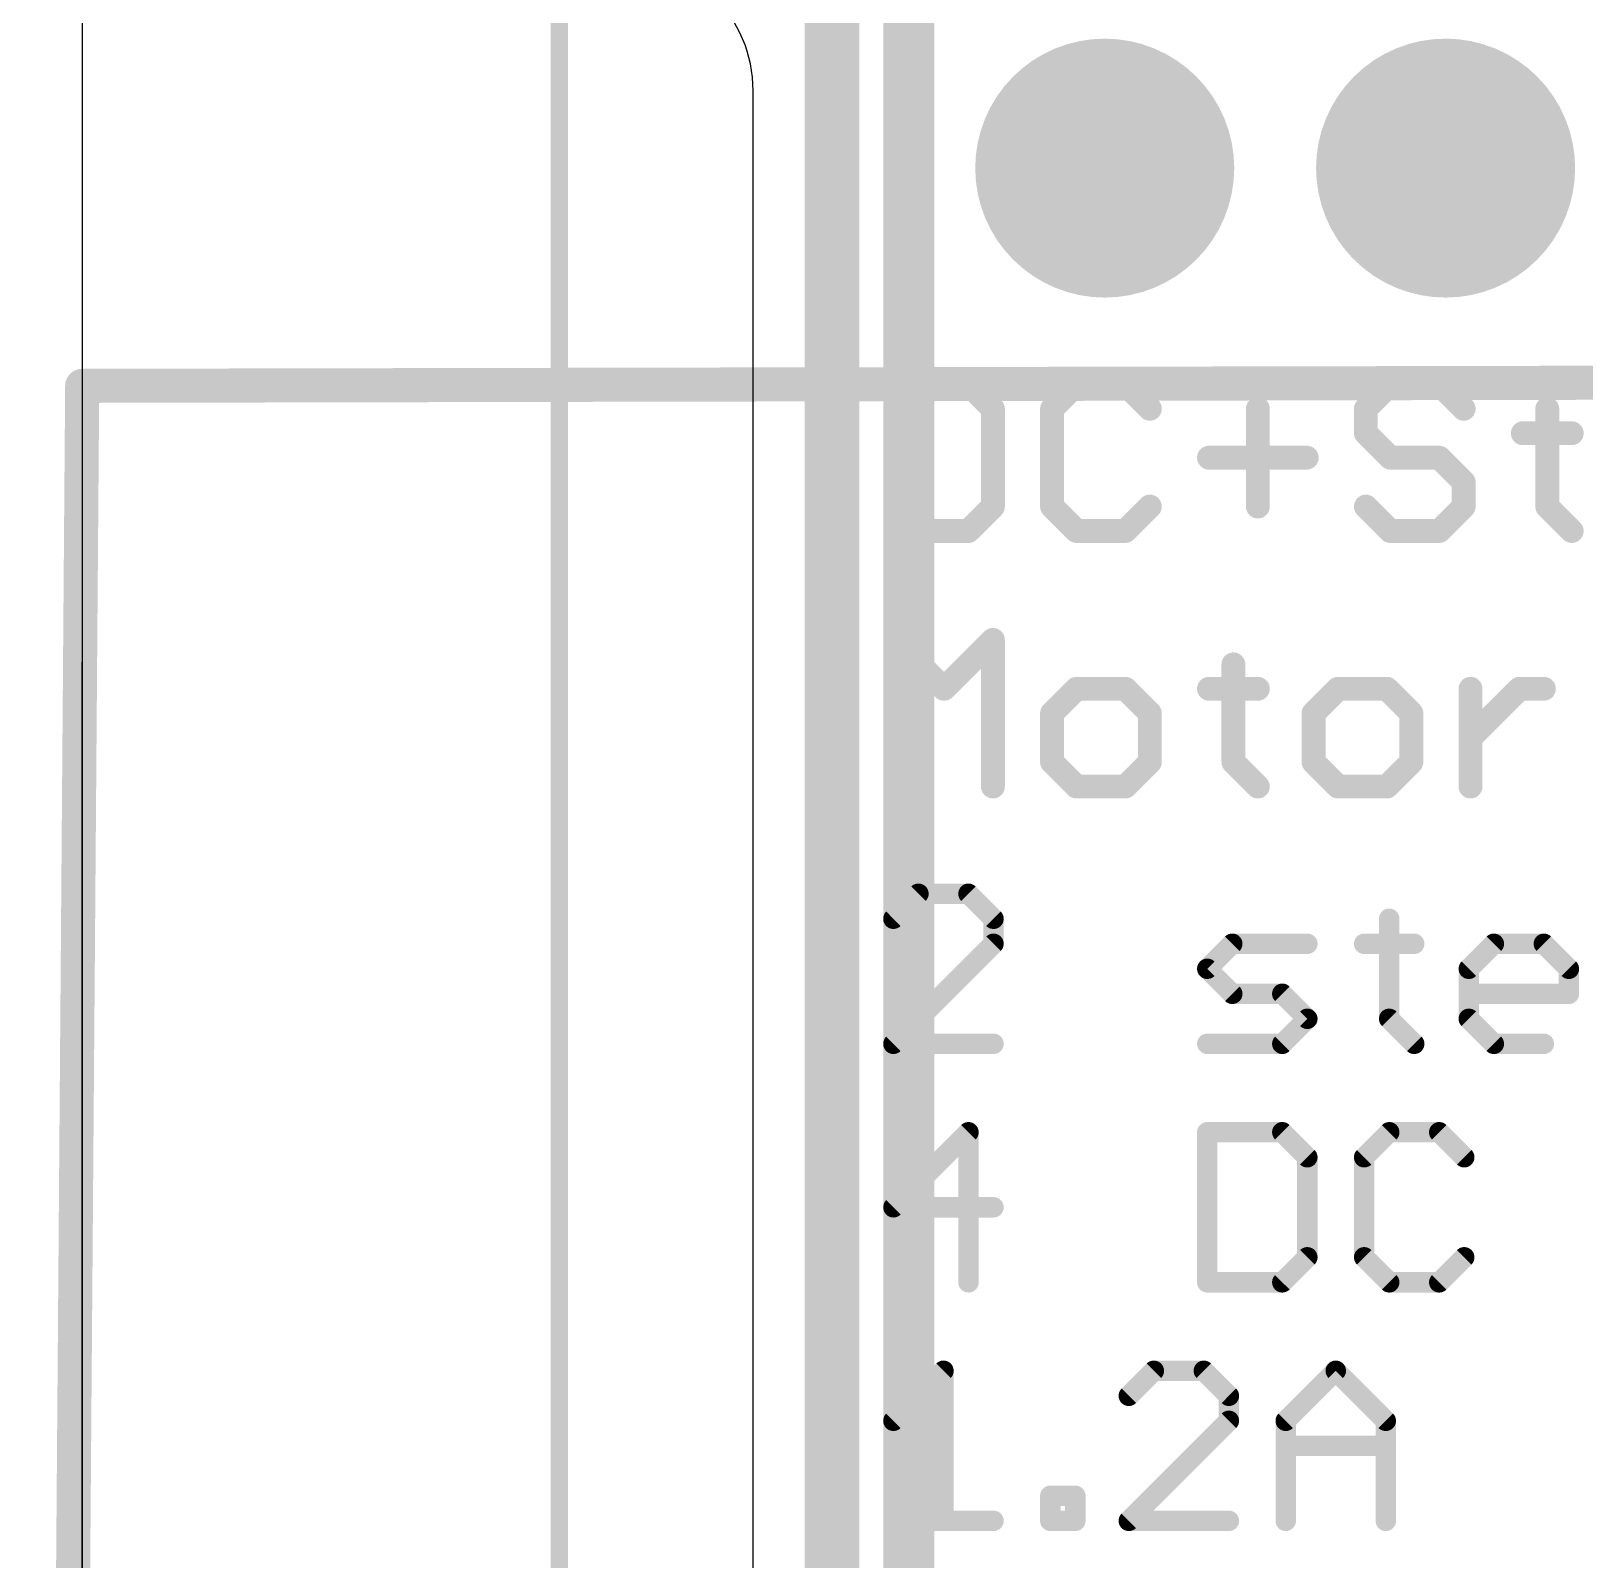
# Model space of a CAD drawing. Extents: x -5.3 to 82.2, y -21.4 to 68.5.
# Drawn here: x -0.38 to 11.2, y 23.28 to 34.68 of the extents above; entities that cross this region are included whole.
import ezdxf

# ---------------------------------------------------------------- set-up
doc = ezdxf.new("R2010")
doc.units = 0
for name, color, linetype in [('1', 12, 'CONTINUOUS'), ('16', 132, 'CONTINUOUS'), ('18', 110, 'CONTINUOUS'), ('20', 40, 'CONTINUOUS'), ('21', 40, 'CONTINUOUS'), ('47', 253, 'CONTINUOUS')]:
    doc.layers.add(name, color=color, linetype=linetype)

# ---------------------------------------------------------------- blocks, each defined once
blk = doc.blocks.new('ROUNDV')
at = {"const_width": 0.5}
blk.add_lwpolyline([(0, -0.25, 1), (0, 0.25, 1), (0, -0.25)], format="xyb", dxfattribs=at)

msp = doc.modelspace()

# ---------------------------------------------------------------- linework, layer by layer
at = {"layer": '1', "const_width": 0.254}
msp.add_lwpolyline([(6.096, 40.5348), (6.096, 19.939)], dxfattribs=at)
at = {"layer": '16'}
for points, const_width in [([(6.223, 20.2982), (6.223, 35.5382)], 0.254), ([(5.588, 35.179), (5.588, 19.1552)], 0.4064), ([(0, 32.032), (62.397, 32.159)], 0.254), ([(-0.254, -1.143), (0, 32.032)], 0.254)]:
    msp.add_lwpolyline(points, dxfattribs=dict(at, const_width=const_width))
at = {"layer": '16', "const_width": 0.127}
for points in [[(0.0635, 32.0315, 1), (-0.0635, 32.0325)], [(-0.0001, 32.0955, 1), (0.0001, 31.9685)]]:
    msp.add_lwpolyline(points, format="xyb", dxfattribs=at)
at = {"layer": '20'}
for p, q in [((0, 52.23), (0, 1.73)), ((5, 19.23), (5, 34.23)), ((0, 10.922), (0, 29.972))]:
    msp.add_line(p, q, dxfattribs=at)
msp.add_arc((4, 34.23), 1, 0, 90, dxfattribs=at)
at = {"layer": '21'}
for points, const_width in [([(6.1024, 32.043, 1), (6.0134, 32.043)], 0.0889), ([(6.0579, 32.0875, 1), (6.0579, 31.9986)], 0.0889), ([(6.6359, 32.0745, 1), (6.573, 32.0116)], 0.0889), ([(6.6045, 31.9986, 1), (6.6045, 32.0875)], 0.0889), ([(7.4095, 32.0875, 1), (7.4095, 31.9986)], 0.0889), ([(7.4409, 32.0116, 1), (7.3781, 32.0745)], 0.0889), ([(7.8053, 32.0745, 1), (7.7424, 32.0116)], 0.0889), ([(7.7739, 31.9986, 1), (7.7739, 32.0875)], 0.0889), ([(9.7483, 32.0875, 1), (9.7483, 31.9986)], 0.0889), ([(9.7797, 32.0116, 1), (9.7168, 32.0745)], 0.0889), ([(10.1441, 32.0745, 1), (10.0812, 32.0116)], 0.0889), ([(10.1127, 31.9986, 1), (10.1127, 32.0875)], 0.0889), ([(6.8311, 31.8608, 1), (6.7422, 31.8608)], 0.0889), ([(6.7552, 31.8294, 1), (6.8181, 31.8923)], 0.0889), ([(7.2717, 31.8608, 1), (7.1828, 31.8608)], 0.0889), ([(7.1959, 31.8923, 1), (7.2587, 31.8294)], 0.0889), ([(7.9246, 31.8294, 1), (7.9875, 31.8923)], 0.0889), ([(8.8055, 31.8608, 1), (8.7166, 31.8608)], 0.0889), ([(9.6105, 31.8608, 1), (9.5216, 31.8608)], 0.0889), ([(9.5347, 31.8923, 1), (9.5975, 31.8294)], 0.0889), ([(10.2634, 31.8294, 1), (10.3263, 31.8923)], 0.0889), ([(10.9621, 31.8608, 1), (10.8732, 31.8608)], 0.0889), ([(9.5975, 31.7101, 1), (9.5347, 31.6472)], 0.0889), ([(10.7355, 31.7231, 1), (10.7355, 31.6342)], 0.0889), ([(11.0999, 31.6342, 1), (11.0999, 31.7231)], 0.0889), ([(9.5216, 31.6787, 1), (9.6105, 31.6787)], 0.0889), ([(8.3967, 31.5409, 1), (8.3967, 31.452)], 0.0889), ([(9.1254, 31.452, 1), (9.1254, 31.5409)], 0.0889), ([(9.7483, 31.5409, 1), (9.7483, 31.452)], 0.0889), ([(9.7168, 31.465, 1), (9.7797, 31.5279)], 0.0889), ([(10.1441, 31.5279, 1), (10.0812, 31.465)], 0.0889), ([(10.1127, 31.452, 1), (10.1127, 31.5409)], 0.0889), ([(10.3393, 31.3143, 1), (10.2504, 31.3143)], 0.0889), ([(10.2634, 31.2828, 1), (10.3263, 31.3457)], 0.0889), ([(6.7422, 31.1321, 1), (6.8311, 31.1321)], 0.0889), ([(6.8181, 31.1007, 1), (6.7552, 31.1635)], 0.0889), ([(7.1828, 31.1321, 1), (7.2717, 31.1321)], 0.0889), ([(7.2587, 31.1635, 1), (7.1959, 31.1007)], 0.0889), ([(7.9875, 31.1007, 1), (7.9246, 31.1635)], 0.0889), ([(8.7166, 31.1321, 1), (8.8055, 31.1321)], 0.0889), ([(9.5975, 31.1635, 1), (9.5347, 31.1007)], 0.0889), ([(10.2504, 31.1321, 1), (10.3393, 31.1321)], 0.0889), ([(10.3263, 31.1007, 1), (10.2634, 31.1635)], 0.0889), ([(10.9491, 31.1635, 1), (10.8862, 31.1007)], 0.0889), ([(10.8732, 31.1321, 1), (10.9621, 31.1321)], 0.0889), ([(6.0579, 30.9944, 1), (6.0579, 30.9055)], 0.0889), ([(6.6045, 30.9055, 1), (6.6045, 30.9944)], 0.0889), ([(7.4095, 30.9944, 1), (7.4095, 30.9055)], 0.0889), ([(7.7739, 30.9055, 1), (7.7739, 30.9944)], 0.0889), ([(9.7483, 30.9944, 1), (9.7483, 30.9055)], 0.0889), ([(10.1127, 30.9055, 1), (10.1127, 30.9944)], 0.0889), ([(6.0134, 30.9499, 1), (6.1024, 30.9499)], 0.0889), ([(6.573, 30.9813, 1), (6.6359, 30.9185)], 0.0889), ([(7.3781, 30.9185, 1), (7.4409, 30.9813)], 0.0889), ([(7.7424, 30.9813, 1), (7.8053, 30.9185)], 0.0889), ([(9.7168, 30.9185, 1), (9.7797, 30.9813)], 0.0889), ([(10.0812, 30.9813, 1), (10.1441, 30.9185)], 0.0889), ([(11.0684, 30.9185, 1), (11.1313, 30.9813)], 0.0889), ([(6.1024, 30.138, 1), (6.0134, 30.138)], 0.0889), ([(6.0893, 30.1695, 1), (6.0265, 30.1066)], 0.0889), ([(6.8311, 30.138, 1), (6.7422, 30.138)], 0.0889), ([(6.8181, 30.1066, 1), (6.7552, 30.1695)], 0.0889), ([(8.6233, 29.9558, 1), (8.5344, 29.9558)], 0.0889), ([(6.3908, 29.8051, 1), (6.4537, 29.7422)], 0.0889), ([(6.3908, 29.7422, 1), (6.4537, 29.8051)], 0.0889), ([(7.4095, 29.8181, 1), (7.4095, 29.7292)], 0.0889), ([(7.4409, 29.7422, 1), (7.3781, 29.8051)], 0.0889), ([(7.8053, 29.8051, 1), (7.7424, 29.7422)], 0.0889), ([(7.7739, 29.7292, 1), (7.7739, 29.8181)], 0.0889), ([(8.3967, 29.8181, 1), (8.3967, 29.7292)], 0.0889), ([(8.7611, 29.7292, 1), (8.7611, 29.8181)], 0.0889), ([(9.3585, 29.8181, 1), (9.3585, 29.7292)], 0.0889), ([(9.3899, 29.7422, 1), (9.327, 29.8051)], 0.0889), ([(9.7543, 29.8051, 1), (9.6914, 29.7422)], 0.0889), ([(9.7229, 29.7292, 1), (9.7229, 29.8181)], 0.0889), ([(10.3901, 29.7737, 1), (10.3012, 29.7737)], 0.0889), ([(10.7101, 29.8181, 1), (10.7101, 29.7292)], 0.0889), ([(10.7415, 29.7422, 1), (10.6786, 29.8051)], 0.0889), ([(10.8923, 29.7292, 1), (10.8923, 29.8181)], 0.0889), ([(7.2717, 29.5915, 1), (7.1828, 29.5915)], 0.0889), ([(7.1959, 29.6229, 1), (7.2587, 29.56)], 0.0889), ([(8.0005, 29.5915, 1), (7.9116, 29.5915)], 0.0889), ([(7.9246, 29.56, 1), (7.9875, 29.6229)], 0.0889), ([(9.2207, 29.5915, 1), (9.1318, 29.5915)], 0.0889), ([(9.1449, 29.6229, 1), (9.2077, 29.56)], 0.0889), ([(9.9495, 29.5915, 1), (9.8606, 29.5915)], 0.0889), ([(9.8736, 29.56, 1), (9.9365, 29.6229)], 0.0889), ([(10.3143, 29.4407, 1), (10.3771, 29.3778)], 0.0889), ([(7.2587, 29.2585, 1), (7.1959, 29.1957)], 0.0889), ([(7.9875, 29.1957, 1), (7.9246, 29.2585)], 0.0889), ([(8.6103, 29.2585, 1), (8.5475, 29.1957)], 0.0889), ([(9.2077, 29.2585, 1), (9.1449, 29.1957)], 0.0889), ([(9.9365, 29.1957, 1), (9.8736, 29.2585)], 0.0889), ([(7.1828, 29.2271, 1), (7.2717, 29.2271)], 0.0889), ([(7.9116, 29.2271, 1), (8.0005, 29.2271)], 0.0889), ([(8.5344, 29.2271, 1), (8.6233, 29.2271)], 0.0889), ([(9.1318, 29.2271, 1), (9.2207, 29.2271)], 0.0889), ([(9.8606, 29.2271, 1), (9.9495, 29.2271)], 0.0889), ([(6.0134, 29.0449, 1), (6.1024, 29.0449)], 0.0889), ([(6.7422, 29.0449, 1), (6.8311, 29.0449)], 0.0889), ([(7.4095, 29.0894, 1), (7.4095, 29.0005)], 0.0889), ([(7.3781, 29.0135, 1), (7.4409, 29.0763)], 0.0889), ([(7.7424, 29.0763, 1), (7.8053, 29.0135)], 0.0889), ([(7.7739, 29.0005, 1), (7.7739, 29.0894)], 0.0889), ([(8.7296, 29.0135, 1), (8.7925, 29.0763)], 0.0889), ([(9.3585, 29.0894, 1), (9.3585, 29.0005)], 0.0889), ([(9.327, 29.0135, 1), (9.3899, 29.0763)], 0.0889), ([(9.6914, 29.0763, 1), (9.7543, 29.0135)], 0.0889), ([(9.7229, 29.0005, 1), (9.7229, 29.0894)], 0.0889), ([(10.3012, 29.0449, 1), (10.3901, 29.0449)], 0.0889), ([(6.2316, 28.2839, 1), (6.2316, 28.2077)], 0.0762), ([(6.2586, 28.2188, 1), (6.2047, 28.2727)], 0.0762), ([(6.6314, 28.2727, 1), (6.5775, 28.2188)], 0.0762), ([(6.6045, 28.2077, 1), (6.6045, 28.2839)], 0.0762), ([(6.0183, 28.0863, 1), (6.0721, 28.0324)], 0.0762), ([(6.829, 28.0593, 1), (6.7528, 28.0593)], 0.0762), ([(6.764, 28.0324, 1), (6.8178, 28.0863)], 0.0762), ([(9.7779, 28.0593, 1), (9.7017, 28.0593)], 0.0762), ([(6.7528, 27.8729, 1), (6.829, 27.8729)], 0.0762), ([(6.8178, 27.846, 1), (6.764, 27.8998)], 0.0762), ([(8.5704, 27.911, 1), (8.5704, 27.8348)], 0.0762), ([(8.5974, 27.846, 1), (8.5435, 27.8998)], 0.0762), ([(9.1297, 27.8348, 1), (9.1297, 27.911)], 0.0762), ([(9.5534, 27.911, 1), (9.5534, 27.8348)], 0.0762), ([(9.9262, 27.8348, 1), (9.9262, 27.911)], 0.0762), ([(10.5194, 27.911, 1), (10.5194, 27.8348)], 0.0762), ([(10.5464, 27.846, 1), (10.4925, 27.8998)], 0.0762), ([(10.9192, 27.8998, 1), (10.8653, 27.846)], 0.0762), ([(10.8923, 27.8348, 1), (10.8923, 27.911)], 0.0762), ([(8.4109, 27.7134, 1), (8.3571, 27.6595)], 0.0762), ([(8.3571, 27.7134, 1), (8.4109, 27.6595)], 0.0762), ([(10.306, 27.7134, 1), (10.3599, 27.6595)], 0.0762), ([(10.3711, 27.6865, 1), (10.2949, 27.6865)], 0.0762), ([(11.1168, 27.6865, 1), (11.0406, 27.6865)], 0.0762), ([(11.0517, 27.6595, 1), (11.1056, 27.7134)], 0.0762), ([(8.5704, 27.5382, 1), (8.5704, 27.462)], 0.0762), ([(8.5435, 27.4731, 1), (8.5974, 27.527)], 0.0762), ([(8.9702, 27.527, 1), (8.9163, 27.4731)], 0.0762), ([(8.9433, 27.462, 1), (8.9433, 27.5382)], 0.0762), ([(10.333, 27.5382, 1), (10.333, 27.462)], 0.0762), ([(11.0787, 27.462, 1), (11.0787, 27.5382)], 0.0762), ([(11.0406, 27.5001, 1), (11.1168, 27.5001)], 0.0762), ([(9.1566, 27.2867, 1), (9.1028, 27.3406)], 0.0762), ([(9.1028, 27.2867, 1), (9.1566, 27.3406)], 0.0762), ([(9.7668, 27.3406, 1), (9.7129, 27.2867)], 0.0762), ([(9.7017, 27.3136, 1), (9.7779, 27.3136)], 0.0762), ([(10.3599, 27.3406, 1), (10.306, 27.2867)], 0.0762), ([(10.2949, 27.3136, 1), (10.3711, 27.3136)], 0.0762), ([(6.0452, 27.1653, 1), (6.0452, 27.0891)], 0.0762), ([(6.0183, 27.1541, 1), (6.0721, 27.1003)], 0.0762), ([(6.7909, 27.0891, 1), (6.7909, 27.1653)], 0.0762), ([(8.384, 27.1653, 1), (8.384, 27.0891)], 0.0762), ([(8.9163, 27.1541, 1), (8.9702, 27.1003)], 0.0762), ([(8.9433, 27.0891, 1), (8.9433, 27.1653)], 0.0762), ([(9.8993, 27.1003, 1), (9.9532, 27.1541)], 0.0762), ([(10.5194, 27.1653, 1), (10.5194, 27.0891)], 0.0762), ([(10.4925, 27.1003, 1), (10.5464, 27.1541)], 0.0762), ([(10.8923, 27.0891, 1), (10.8923, 27.1653)], 0.0762), ([(6.6426, 26.4678, 1), (6.5664, 26.4678)], 0.0762), ([(6.6314, 26.4408, 1), (6.5775, 26.4947)], 0.0762), ([(8.4221, 26.4678, 1), (8.3459, 26.4678)], 0.0762), ([(8.384, 26.5059, 1), (8.384, 26.4297)], 0.0762), ([(8.9702, 26.4947, 1), (8.9163, 26.4408)], 0.0762), ([(8.9433, 26.4297, 1), (8.9433, 26.5059)], 0.0762), ([(9.7398, 26.5059, 1), (9.7398, 26.4297)], 0.0762), ([(9.7668, 26.4408, 1), (9.7129, 26.4947)], 0.0762), ([(10.1396, 26.4947, 1), (10.0857, 26.4408)], 0.0762), ([(10.1127, 26.4297, 1), (10.1127, 26.5059)], 0.0762), ([(9.1678, 26.2813, 1), (9.0916, 26.2813)], 0.0762), ([(9.1028, 26.2544, 1), (9.1566, 26.3083)], 0.0762), ([(9.5264, 26.3083, 1), (9.5803, 26.2544)], 0.0762), ([(9.5915, 26.2813, 1), (9.5153, 26.2813)], 0.0762), ([(10.2722, 26.2544, 1), (10.326, 26.3083)], 0.0762), ([(6.0452, 25.9466, 1), (6.0452, 25.8704)], 0.0762), ([(6.0183, 25.9354, 1), (6.0721, 25.8815)], 0.0762), ([(6.7909, 25.8704, 1), (6.7909, 25.9466)], 0.0762), ([(9.1566, 25.5087, 1), (9.1028, 25.5626)], 0.0762), ([(9.5803, 25.5626, 1), (9.5264, 25.5087)], 0.0762), ([(10.326, 25.5087, 1), (10.2722, 25.5626)], 0.0762), ([(9.0916, 25.5356, 1), (9.1678, 25.5356)], 0.0762), ([(9.5153, 25.5356, 1), (9.5915, 25.5356)], 0.0762), ([(6.5664, 25.3492, 1), (6.6426, 25.3492)], 0.0762), ([(8.384, 25.3873, 1), (8.384, 25.3111)], 0.0762), ([(8.3459, 25.3492, 1), (8.4221, 25.3492)], 0.0762), ([(8.9163, 25.3761, 1), (8.9702, 25.3223)], 0.0762), ([(8.9433, 25.3111, 1), (8.9433, 25.3873)], 0.0762), ([(9.7398, 25.3873, 1), (9.7398, 25.3111)], 0.0762), ([(9.7129, 25.3223, 1), (9.7668, 25.3761)], 0.0762), ([(10.0857, 25.3761, 1), (10.1396, 25.3223)], 0.0762), ([(10.1127, 25.3111, 1), (10.1127, 25.3873)], 0.0762), ([(6.4562, 24.6898, 1), (6.38, 24.6898)], 0.0762), ([(6.445, 24.6628, 1), (6.3911, 24.7167)], 0.0762), ([(7.9857, 24.7279, 1), (7.9857, 24.6517)], 0.0762), ([(8.0127, 24.6628, 1), (7.9588, 24.7167)], 0.0762), ([(8.3855, 24.7167, 1), (8.3316, 24.6628)], 0.0762), ([(8.3586, 24.6517, 1), (8.3586, 24.7279)], 0.0762), ([(9.3685, 24.7167, 1), (9.3146, 24.6628)], 0.0762), ([(9.3685, 24.6628, 1), (9.3146, 24.7167)], 0.0762), ([(7.7724, 24.5303, 1), (7.8262, 24.4764)], 0.0762), ([(8.5831, 24.5033, 1), (8.5069, 24.5033)], 0.0762), ([(8.5181, 24.4764, 1), (8.5719, 24.5303)], 0.0762), ([(6.0183, 24.3438, 1), (6.0721, 24.29)], 0.0762), ([(8.5069, 24.3169, 1), (8.5831, 24.3169)], 0.0762), ([(8.5719, 24.29, 1), (8.5181, 24.3438)], 0.0762), ([(9.0068, 24.3169, 1), (8.9306, 24.3169)], 0.0762), ([(8.9417, 24.3438, 1), (8.9956, 24.29)], 0.0762), ([(9.7525, 24.3169, 1), (9.6763, 24.3169)], 0.0762), ([(9.6875, 24.29, 1), (9.7413, 24.3438)], 0.0762), ([(8.9687, 24.1686, 1), (8.9687, 24.0924)], 0.0762), ([(9.7144, 24.0924, 1), (9.7144, 24.1686)], 0.0762), ([(7.2527, 23.7576, 1), (7.1765, 23.7576)], 0.0762), ([(7.2146, 23.7957, 1), (7.2146, 23.7195)], 0.0762), ([(7.4391, 23.7576, 1), (7.3629, 23.7576)], 0.0762), ([(7.401, 23.7195, 1), (7.401, 23.7957)], 0.0762), ([(6.0452, 23.6093, 1), (6.0452, 23.5331)], 0.0762), ([(6.7909, 23.5331, 1), (6.7909, 23.6093)], 0.0762), ([(7.2146, 23.6093, 1), (7.2146, 23.5331)], 0.0762), ([(7.401, 23.5331, 1), (7.401, 23.6093)], 0.0762), ([(7.7993, 23.6093, 1), (7.7993, 23.5331)], 0.0762), ([(7.7724, 23.5981, 1), (7.8262, 23.5443)], 0.0762), ([(8.545, 23.5331, 1), (8.545, 23.6093)], 0.0762), ([(6.38, 23.5712, 1), (6.4562, 23.5712)], 0.0762), ([(7.1765, 23.5712, 1), (7.2527, 23.5712)], 0.0762), ([(7.3629, 23.5712, 1), (7.4391, 23.5712)], 0.0762), ([(8.9306, 23.5712, 1), (9.0068, 23.5712)], 0.0762), ([(9.6763, 23.5712, 1), (9.7525, 23.5712)], 0.0762)]:
    msp.add_lwpolyline(points, format="xyb", dxfattribs=dict(at, const_width=const_width))
for points, const_width in [([(6.0579, 32.043), (6.0579, 30.9499)], 0.1778), ([(6.6045, 32.043), (6.0579, 32.043)], 0.1778), ([(6.7867, 31.8608), (6.6045, 32.043)], 0.1778), ([(7.4095, 32.043), (7.2273, 31.8608)], 0.1778), ([(7.7739, 32.043), (7.4095, 32.043)], 0.1778), ([(7.9561, 31.8608), (7.7739, 32.043)], 0.1778), ([(9.7483, 32.043), (9.5661, 31.8608)], 0.1778), ([(10.1127, 32.043), (9.7483, 32.043)], 0.1778), ([(10.2948, 31.8608), (10.1127, 32.043)], 0.1778), ([(6.7867, 31.1321), (6.7867, 31.8608)], 0.1778), ([(7.2273, 31.8608), (7.2273, 31.1321)], 0.1778), ([(8.7611, 31.8608), (8.7611, 31.1321)], 0.1778), ([(9.5661, 31.8608), (9.5661, 31.6787)], 0.1778), ([(10.9177, 31.8608), (10.9177, 31.1321)], 0.1778), ([(9.5661, 31.6787), (9.7483, 31.4965)], 0.1778), ([(10.7355, 31.6787), (11.0999, 31.6787)], 0.1778), ([(8.3967, 31.4965), (9.1254, 31.4965)], 0.1778), ([(9.7483, 31.4965), (10.1127, 31.4965)], 0.1778), ([(10.1127, 31.4965), (10.2948, 31.3143)], 0.1778), ([(10.2948, 31.3143), (10.2948, 31.1321)], 0.1778), ([(6.6045, 30.9499), (6.7867, 31.1321)], 0.1778), ([(7.2273, 31.1321), (7.4095, 30.9499)], 0.1778), ([(7.7739, 30.9499), (7.9561, 31.1321)], 0.1778), ([(9.7483, 30.9499), (9.5661, 31.1321)], 0.1778), ([(10.2948, 31.1321), (10.1127, 30.9499)], 0.1778), ([(10.9177, 31.1321), (11.0999, 30.9499)], 0.1778), ([(6.0579, 30.9499), (6.6045, 30.9499)], 0.1778), ([(7.4095, 30.9499), (7.7739, 30.9499)], 0.1778), ([(10.1127, 30.9499), (9.7483, 30.9499)], 0.1778), ([(6.0579, 29.0449), (6.0579, 30.138)], 0.1778), ([(6.0579, 30.138), (6.4223, 29.7737)], 0.1778), ([(6.4223, 29.7737), (6.7867, 30.138)], 0.1778), ([(6.7867, 30.138), (6.7867, 29.0449)], 0.1778), ([(8.5789, 29.9558), (8.5789, 29.2271)], 0.1778), ([(7.4095, 29.7737), (7.2273, 29.5915)], 0.1778), ([(7.7739, 29.7737), (7.4095, 29.7737)], 0.1778), ([(7.9561, 29.5915), (7.7739, 29.7737)], 0.1778), ([(8.3967, 29.7737), (8.7611, 29.7737)], 0.1778), ([(9.3585, 29.7737), (9.1763, 29.5915)], 0.1778), ([(9.7229, 29.7737), (9.3585, 29.7737)], 0.1778), ([(9.905, 29.5915), (9.7229, 29.7737)], 0.1778), ([(10.3457, 29.0449), (10.3457, 29.7737)], 0.1778), ([(10.3457, 29.4093), (10.7101, 29.7737)], 0.1778), ([(10.7101, 29.7737), (10.8923, 29.7737)], 0.1778), ([(7.2273, 29.5915), (7.2273, 29.2271)], 0.1778), ([(7.9561, 29.2271), (7.9561, 29.5915)], 0.1778), ([(9.1763, 29.5915), (9.1763, 29.2271)], 0.1778), ([(9.905, 29.2271), (9.905, 29.5915)], 0.1778), ([(7.2273, 29.2271), (7.4095, 29.0449)], 0.1778), ([(7.7739, 29.0449), (7.9561, 29.2271)], 0.1778), ([(8.5789, 29.2271), (8.7611, 29.0449)], 0.1778), ([(9.1763, 29.2271), (9.3585, 29.0449)], 0.1778), ([(9.7229, 29.0449), (9.905, 29.2271)], 0.1778), ([(7.4095, 29.0449), (7.7739, 29.0449)], 0.1778), ([(9.3585, 29.0449), (9.7229, 29.0449)], 0.1778), ([(6.2316, 28.2458), (6.0452, 28.0593)], 0.1524), ([(6.6045, 28.2458), (6.2316, 28.2458)], 0.1524), ([(6.7909, 28.0593), (6.6045, 28.2458)], 0.1524), ([(6.7909, 27.8729), (6.7909, 28.0593)], 0.1524), ([(9.7398, 28.0593), (9.7398, 27.3136)], 0.1524), ([(6.0452, 27.1272), (6.7909, 27.8729)], 0.1524), ([(8.384, 27.6865), (8.5704, 27.8729)], 0.1524), ([(8.5704, 27.8729), (9.1297, 27.8729)], 0.1524), ([(9.5534, 27.8729), (9.9262, 27.8729)], 0.1524), ([(10.333, 27.6865), (10.5194, 27.8729)], 0.1524), ([(10.5194, 27.8729), (10.8923, 27.8729)], 0.1524), ([(10.8923, 27.8729), (11.0787, 27.6865)], 0.1524), ([(8.5704, 27.5001), (8.384, 27.6865)], 0.1524), ([(10.333, 27.3136), (10.333, 27.6865)], 0.1524), ([(11.0787, 27.6865), (11.0787, 27.5001)], 0.1524), ([(8.9433, 27.5001), (8.5704, 27.5001)], 0.1524), ([(9.1297, 27.3136), (8.9433, 27.5001)], 0.1524), ([(11.0787, 27.5001), (10.333, 27.5001)], 0.1524), ([(8.9433, 27.1272), (9.1297, 27.3136)], 0.1524), ([(9.7398, 27.3136), (9.9262, 27.1272)], 0.1524), ([(10.5194, 27.1272), (10.333, 27.3136)], 0.1524), ([(6.7909, 27.1272), (6.0452, 27.1272)], 0.1524), ([(8.384, 27.1272), (8.9433, 27.1272)], 0.1524), ([(10.8923, 27.1272), (10.5194, 27.1272)], 0.1524), ([(6.6045, 26.4678), (6.0452, 25.9085)], 0.1524), ([(6.6045, 25.3492), (6.6045, 26.4678)], 0.1524), ([(8.384, 26.4678), (8.384, 25.3492)], 0.1524), ([(8.9433, 26.4678), (8.384, 26.4678)], 0.1524), ([(9.1297, 26.2813), (8.9433, 26.4678)], 0.1524), ([(9.7398, 26.4678), (9.5534, 26.2813)], 0.1524), ([(10.1127, 26.4678), (9.7398, 26.4678)], 0.1524), ([(10.2991, 26.2813), (10.1127, 26.4678)], 0.1524), ([(9.1297, 25.5356), (9.1297, 26.2813)], 0.1524), ([(9.5534, 26.2813), (9.5534, 25.5356)], 0.1524), ([(6.0452, 25.9085), (6.7909, 25.9085)], 0.1524), ([(8.9433, 25.3492), (9.1297, 25.5356)], 0.1524), ([(9.5534, 25.5356), (9.7398, 25.3492)], 0.1524), ([(10.1127, 25.3492), (10.2991, 25.5356)], 0.1524), ([(8.384, 25.3492), (8.9433, 25.3492)], 0.1524), ([(9.7398, 25.3492), (10.1127, 25.3492)], 0.1524), ([(6.0452, 24.3169), (6.4181, 24.6898)], 0.1524), ([(6.4181, 24.6898), (6.4181, 23.5712)], 0.1524), ([(7.9857, 24.6898), (7.7993, 24.5033)], 0.1524), ([(8.3586, 24.6898), (7.9857, 24.6898)], 0.1524), ([(8.545, 24.5033), (8.3586, 24.6898)], 0.1524), ([(8.9687, 24.3169), (9.3415, 24.6898)], 0.1524), ([(9.3415, 24.6898), (9.7144, 24.3169)], 0.1524), ([(8.545, 24.3169), (8.545, 24.5033)], 0.1524), ([(7.7993, 23.5712), (8.545, 24.3169)], 0.1524), ([(8.9687, 23.5712), (8.9687, 24.3169)], 0.1524), ([(9.7144, 24.3169), (9.7144, 23.5712)], 0.1524), ([(8.9687, 24.1305), (9.7144, 24.1305)], 0.1524), ([(7.2146, 23.5712), (7.2146, 23.7576)], 0.1524), ([(7.2146, 23.7576), (7.401, 23.7576)], 0.1524), ([(7.401, 23.7576), (7.401, 23.5712)], 0.1524), ([(6.0452, 23.5712), (6.7909, 23.5712)], 0.1524), ([(7.401, 23.5712), (7.2146, 23.5712)], 0.1524), ([(8.545, 23.5712), (7.7993, 23.5712)], 0.1524)]:
    msp.add_lwpolyline(points, dxfattribs=dict(at, const_width=const_width))
at = {"layer": '47', "const_width": 0.13}
msp.add_lwpolyline([(3.556, 2.286), (3.556, 59.481)], dxfattribs=at)

# ---------------------------------------------------------------- block references
at = {"layer": '18', "xscale": 1.9304, "yscale": 1.9304}
for p in [(7.62, 33.655), (7.62, 33.655), (10.16, 33.655), (10.16, 33.655)]:
    msp.add_blockref('ROUNDV', p, dxfattribs=at)

doc.saveas('drawing.dxf')
